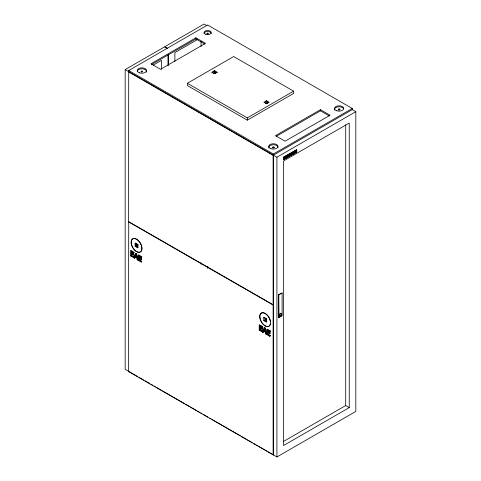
<?xml version="1.0" encoding="UTF-8"?>
<svg xmlns="http://www.w3.org/2000/svg" width="481" height="481" viewBox="0 0 481 481"><rect width="100%" height="100%" fill="white"/><g stroke="black" fill="none" stroke-linecap="round" stroke-linejoin="round"><path stroke-width="0.72" d="M287.74 156.253L288.576 155.844L288.083 156.95A1.287 0.74 -60 0 1 287.74 157.077L287.133 157.034L287.367 155.555C289.538 156.728 286.159 156.728 287.74 156.253L287.367 155.555M291.606 153.716L291.432 153.349L290.5 153.806L290.536 155.507L289.929 155.423L289.809 154.672L289.315 155.778L289.694 155.994L289.694 155.273L290.259 154.894L290.302 155.64L289.929 155.423M295.863 151.78C294.979 151.755 294.733 150.89 296.206 151.208C296.007 149.813 293.705 152.333 295.274 151.768M134.458 258.165L135.359 256.716L134.927 257.894L134.458 258.165L133.814 257.792L135.432 253.595L135.901 253.325L136.688 253.782L138.306 259.848L137.837 260.119L137.163 259.728L136.724 258.044L134.89 256.986M263.065 332.413L263.498 331.235L265.332 332.293L265.771 333.976L266.444 334.367L266.907 334.097L265.29 328.03L264.502 327.573L264.039 327.844L262.416 332.046L263.065 332.413L263.528 332.149L263.967 330.964M135.071 256.505L135.81 254.509L136.55 257.359L137.019 257.088L135.54 256.235L135.071 256.505L136.55 257.359M135.54 256.235L136.027 254.906M263.672 330.754L264.412 328.757L265.157 331.607L263.672 330.754L264.881 328.487M133.814 257.792L134.277 257.521L135.901 253.325M295.833 150.781L296.188 151.214L295.31 151.786L296.278 151.822L295.641 152.585A2.7 1.557 -60 0 1 295.045 152.826L296.013 151.93L295.262 152.369A2.7 1.557 -60 0 1 294.667 152.609L295.599 151.683M286.586 157.251L286.959 157.57L286.586 157.251L285.798 157.702L286.58 156.638L285.654 156.602L284.902 157.612L286.075 158.081L285.095 158.045L284.992 158.706L284.722 157.828M285.095 158.045L284.614 157.792L285.654 156.602M285.275 157.828L286.027 156.818L284.992 158.008L284.992 157.419L284.373 157.341L284.373 158.634L284.746 158.844L284.746 157.558L284.373 157.341M290.536 154.876L289.315 154.918L290.157 154.66M291.486 153.908C289.893 155.97 293.572 152.585 290.873 154.022L290.5 153.806M287.367 156.036L288.245 155.688L287.71 156.734A1.287 0.74 -60 0 1 287.367 156.86L287.74 157.077M286.959 157.467L286.135 157.888L286.586 157.113L286.959 157.329L286.357 157.702L286.959 157.065L286.586 156.848C284.776 158.357 288.155 156.157 286.231 157.209L285.84 156.836L286.814 156.559M287.74 156.944C288.011 154.756 289.021 157.467 287.367 156.728M286.231 157.209L287.151 156.644L287.187 157.437L286.586 157.353M137.806 376.629L125.174 369.336L125.174 69.601L164.496 46.904L166.859 48.268M273.376 304.882L128.463 221.519L128.728 70.515L207.624 24.964L352.272 108.472L352.272 109.614L355.826 111.664L355.826 411.399L276.924 456.95L268.188 451.906M195.923 37.789L150.95 63.757L160.552 69.3L205.519 43.332L195.923 37.789L195.923 38.931L151.593 64.526M153.174 65.127L161.472 60.341L161.472 69.348M197.222 39.701L174.88 52.597L174.88 61.604M187.374 83.267L233.664 56.542L293.626 91.162L293.626 93.44L247.336 120.166L187.374 85.546L187.374 83.267L247.336 117.887L293.626 91.162M217.093 72.186L214.466 70.665L211.832 72.186L214.466 73.701L217.093 72.186L217.093 72.944L214.466 71.422L211.832 72.944M213.546 73.322L215.332 72.607L213.823 73.485M214.045 73.334L215.332 72.914L214.322 73.497M266.534 100.727L263.907 102.249L266.534 103.764L269.168 102.249L266.534 100.727L266.534 101.491L264.43 102.706M266.396 103.559L267.406 102.675L265.62 103.385L265.891 103.547M265.62 103.692L267.406 102.675M320.448 109.686L275.481 135.654L285.077 141.192L330.05 115.23L320.448 109.686L320.448 110.828L276.124 136.418M128.463 221.519L128.728 221.368L128.463 371.542L273.376 454.9L273.376 154.022L128.728 70.515M273.376 154.022L352.272 108.472M128.463 71.801L273.112 155.315L352.537 109.458M125.174 69.601L276.924 157.215L355.826 111.664M283.501 157.215L296.783 149.699L296.783 151.978L283.634 159.566L283.501 157.215L296.783 149.699M135.167 243.158L137.933 244.601L137.8 247.715L135.167 246.194L135.167 243.158L137.933 244.601M291.877 153.006L292.25 153.223L292.25 154.515L291.877 154.299L291.877 153.006L292.49 153.084L292.49 154.221L292.117 154.004L292.929 153.541L293.302 153.908L292.929 153.541M294.168 151.683L294.414 151.545C295.22 152.724 292.46 154.491 293.097 152.303L293.717 152.381C293.061 154.335 295.292 152.922 294.546 151.9L294.168 151.683L294.131 152.724L293.644 153.15M290.74 153.812C292.141 152.79 290.608 155.237 290.74 153.812C292.069 153.277 291.871 154.756 290.74 154.329M288.522 155.267L289.123 155.351L288.522 155.267L288.895 156.451L288.895 155.483M288.522 156.235L289.123 156.319L289.087 154.942L289.694 155.135M287.133 155.688L287.74 155.772M293.097 152.303L293.717 152.381M294.546 151.9L294.787 151.762C295.593 152.94 292.833 154.708 293.47 152.519M289.694 155.026L289.46 156.127L289.315 155.778M292.49 154.221L293.302 153.758M283.501 159.494L296.783 151.978M136.881 244.601L136.351 244.601L136.351 246.116L136.881 246.116L136.351 246.116M135.167 246.194L137.933 247.637M130.628 250.817L131.091 250.553L134.097 252.284L133.628 253.162L131.265 251.797L131.265 253.204L133.465 254.473L133.934 254.202L133.465 255.08L131.265 253.812L131.265 255.718L133.628 257.082L134.097 256.812L133.628 257.69L130.628 255.952L130.628 250.817L133.628 252.555L134.097 252.284M131.265 253.204L131.734 252.934L133.934 254.202M130.628 255.952L131.091 255.682M131.265 255.718L131.734 255.447L134.097 256.812M135.432 253.595L136.219 254.046L136.688 253.782M138.294 255.249L138.756 254.978L141.763 256.71L141.294 257.588L138.931 256.223L138.931 257.63L141.131 258.898L141.6 258.628L141.131 259.506L138.931 258.237L138.931 260.143L141.294 261.508L141.763 261.237L141.294 262.115L138.294 260.377L138.294 255.249L141.294 256.98L141.763 256.71M138.931 257.63L139.4 257.359L141.6 258.628M138.931 258.237L139.4 257.966L141.6 259.235M137.163 259.728L137.632 259.457L138.306 259.848M138.294 260.377L138.756 260.113L138.756 254.978M138.931 260.143L139.4 259.872L141.763 261.237M278.571 294.745L282.119 293.001L282.119 315.776L278.83 317.67L278.571 294.745L282.119 293.001M128.463 221.825L273.376 305.182M263.774 317.406L266.534 318.849L266.408 321.963L263.774 320.442L263.774 317.406L266.534 318.849M263.774 320.442L266.534 321.885M259.229 325.072L259.698 324.801L262.698 326.533L262.235 327.411L259.872 326.046L259.872 327.453L262.073 328.721L262.542 328.457L262.073 329.329L259.872 328.06L259.872 329.966L262.235 331.331L262.698 331.06L262.235 331.938L259.229 330.207L259.229 325.072L262.235 326.803L262.698 326.533M259.872 326.046L260.335 325.775L260.335 327.182L262.542 328.457M259.872 327.453L260.335 327.182M259.872 328.06L260.335 327.789L260.335 329.695L262.698 331.06M278.571 317.52L281.854 315.62M259.229 330.207L259.698 329.936M259.872 329.966L260.335 329.695M264.039 327.844L264.821 328.301L265.29 328.03M262.416 332.046L262.885 331.776M266.895 329.497L267.364 329.226L270.364 330.958L269.901 331.836L267.538 330.471L267.538 331.878L269.739 333.153L270.208 332.882L269.739 333.754L267.538 332.485L267.538 334.391L269.901 335.756L270.364 335.485L269.901 336.363L266.895 334.632L266.895 329.497L269.901 331.229L270.364 330.958M267.538 330.471L268.001 330.2L268.001 331.607L270.208 332.882M265.332 332.293L265.801 332.022M267.538 331.878L268.001 331.607M267.538 332.485L268.001 332.215L268.001 334.121L270.364 335.485M265.771 333.976L266.233 333.706M266.895 334.632L267.364 334.361M267.538 334.391L268.001 334.121M283.171 441.654L345.701 405.549L349.248 407.599L349.248 123.052L283.501 161.009L283.501 445.562L349.248 407.599M295.803 151.924L295.057 151.954L296.206 150.998M207.034 25.758L204.076 24.05L164.755 46.747L167.713 48.461M195.923 38.931L204.882 44.102M320.448 110.828L329.413 115.999M266.534 101.491L268.638 102.706M267.406 102.976L267.129 102.513M294.414 151.545L294.787 151.762M294.667 152.393L295.057 152.603M294.667 152.609L295.045 152.826M289.087 154.942L289.694 155.273M287.367 156.175L287.74 156.391M286.586 156.716L286.959 156.932M287.133 157.034L287.512 157.251L287.512 155.904M285.84 156.836L286.213 157.053M285.359 156.77L285.732 156.986M284.614 157.978L284.992 158.195M260.888 328.108L262.542 329.058M264.141 330.483L265.127 331.054M134.277 257.521L134.927 257.894M139.105 377.381L143.645 380.002M144.943 380.748L149.483 383.369M150.781 384.121L152.724 385.245M154.022 385.99L155.321 386.742M156.62 387.494L161.159 390.115M162.458 390.861L184.512 403.595M185.804 404.341L190.35 406.962M191.642 407.714L196.188 410.335M197.481 411.087L199.429 412.205M200.727 412.957L202.026 413.708M203.319 414.454L207.864 417.075M209.806 418.199L211.105 418.951M212.404 419.697L240.296 435.798M241.588 436.55L246.134 439.171M247.426 439.923L251.972 442.544M253.265 443.29L255.213 444.414M256.511 445.165L257.81 445.911M259.103 446.663L266.889 451.154M264.821 328.301L266.444 334.367M136.219 254.046L137.837 260.119M345.701 124.753L345.701 405.549M296.651 149.621L296.651 151.9M291.113 154.028L291.113 154.545M291.113 154.69L291.113 155.171L290.5 155.092L290.873 155.309L290.873 154.022M288.75 155.135L288.75 156.103M284.614 157.203L284.614 157.792M283.634 157.287L283.634 159.566M278.83 294.895L278.83 317.67M276.924 157.215L276.924 456.95M273.112 155.315L273.112 305.032M273.112 305.333L273.112 455.05M269.901 331.229L269.901 331.836M269.901 335.756L269.901 336.363M269.739 333.153L269.739 333.754M266.408 318.927L266.408 321.963M262.235 326.803L262.235 327.411M262.235 331.331L262.235 331.938M262.073 328.721L262.073 329.329M247.336 117.887L247.336 120.166M215.055 72.451L215.055 72.751M214.466 70.665L214.466 71.422M207.888 266.546L207.888 268.043M207.624 266.696L207.624 268.194M201.052 41.24L201.052 46.495M201.052 262.728L201.052 264.231M168.308 54.81L168.308 65.326M168.043 54.96L168.043 65.476M141.294 256.98L141.294 257.588M141.294 261.508L141.294 262.115M141.131 258.898L141.131 259.506M139.4 255.952L139.4 257.359M139.4 257.966L139.4 259.872M137.8 244.679L137.8 247.715M136.616 244.45L136.616 246.272M135.299 243.079L135.299 246.116M133.628 252.555L133.628 253.162M133.628 257.082L133.628 257.69M133.465 254.473L133.465 255.08M131.734 251.527L131.734 252.934M131.734 253.541L131.734 255.447M137.674 239.869A7.624 4.401 60 0 1 140.765 251.731A7.624 4.401 60 0 1 131.62 244.805A7.624 4.401 60 0 1 137.211 239.514M270.581 323.388A7.624 4.401 60 0 1 263.859 324.843A7.624 4.401 60 0 1 260.257 314.309A7.624 4.401 60 0 1 268.025 315.909M268.416 316.438A7.624 4.401 60 0 1 270.55 321.747M268.885 148.112A4.648 2.682 0 0 1 272.769 144.757A4.648 2.682 0 0 1 278.024 147.42M334.632 110.155A4.648 2.682 0 0 1 337.921 106.866A4.648 2.682 0 0 1 343.614 108.766M204.058 33.538A3.571 2.062 0 0 1 207.624 31.481A3.571 2.062 0 0 1 211.195 33.538M137.229 71.459A4.648 2.682 0 0 1 142.556 68.843A4.648 2.682 0 0 1 146.35 72.234M272.817 147.895A0.788 0.457 0 0 1 272.817 147.252A0.788 0.457 0 0 1 273.936 147.252A0.788 0.457 0 0 1 273.936 147.895M338.564 109.933A0.788 0.457 0 0 1 338.564 109.289A0.788 0.457 0 0 1 339.682 109.289A0.788 0.457 0 0 1 339.682 109.933M280.712 315.338A1.305 0.752 -60 0 1 279.569 315.151A1.305 0.752 -60 0 1 280.393 313.432A1.305 0.752 -60 0 1 281.397 313.913M281.367 314.207A1.305 0.752 -60 0 1 281.126 314.821M265.223 318.999L264.959 318.849L265.223 320.52L265.223 318.999M131.157 243.296A7.624 4.401 60 0 0 139.851 252.242A7.624 4.401 60 0 0 138.444 240.771A7.624 4.401 60 0 0 131.157 243.296M259.758 317.544A7.624 4.401 60 0 0 268.458 326.491A7.624 4.401 60 0 0 267.051 315.019A7.624 4.401 60 0 0 259.758 317.544M271.05 148.755A4.648 2.682 0 0 0 278.024 146.434A4.648 2.682 0 0 0 271.05 144.108A4.648 2.682 0 0 0 271.05 148.755M336.802 110.798A4.648 2.682 0 0 0 343.771 108.472A4.648 2.682 0 0 0 336.802 106.151A4.648 2.682 0 0 0 336.802 110.798M205.838 34.337A3.571 2.062 0 0 0 211.195 32.552A3.571 2.062 0 0 0 205.838 30.766A3.571 2.062 0 0 0 205.838 34.337M139.49 72.817A4.648 2.682 0 0 0 146.525 70.557A4.648 2.682 0 0 0 139.616 68.17A4.648 2.682 0 0 0 139.49 72.817M272.98 147.817A0.788 0.457 0 0 0 274.164 147.42A0.788 0.457 0 0 0 272.98 147.024A0.788 0.457 0 0 0 272.98 147.817M338.726 109.854A0.788 0.457 0 0 0 339.917 109.458A0.788 0.457 0 0 0 338.726 109.067A0.788 0.457 0 0 0 338.726 109.854M207.233 33.935A0.788 0.457 0 0 0 208.417 33.538A0.788 0.457 0 0 0 207.233 33.147A0.788 0.457 0 0 0 207.233 33.935M141.48 71.897A0.788 0.457 0 0 0 142.665 71.501A0.788 0.457 0 0 0 141.48 71.104A0.788 0.457 0 0 0 141.48 71.897M280.976 315.488A1.305 0.752 -60 0 0 281.391 313.468A1.305 0.752 -60 0 0 279.852 314.839A1.305 0.752 -60 0 0 280.976 315.488"/></g></svg>
